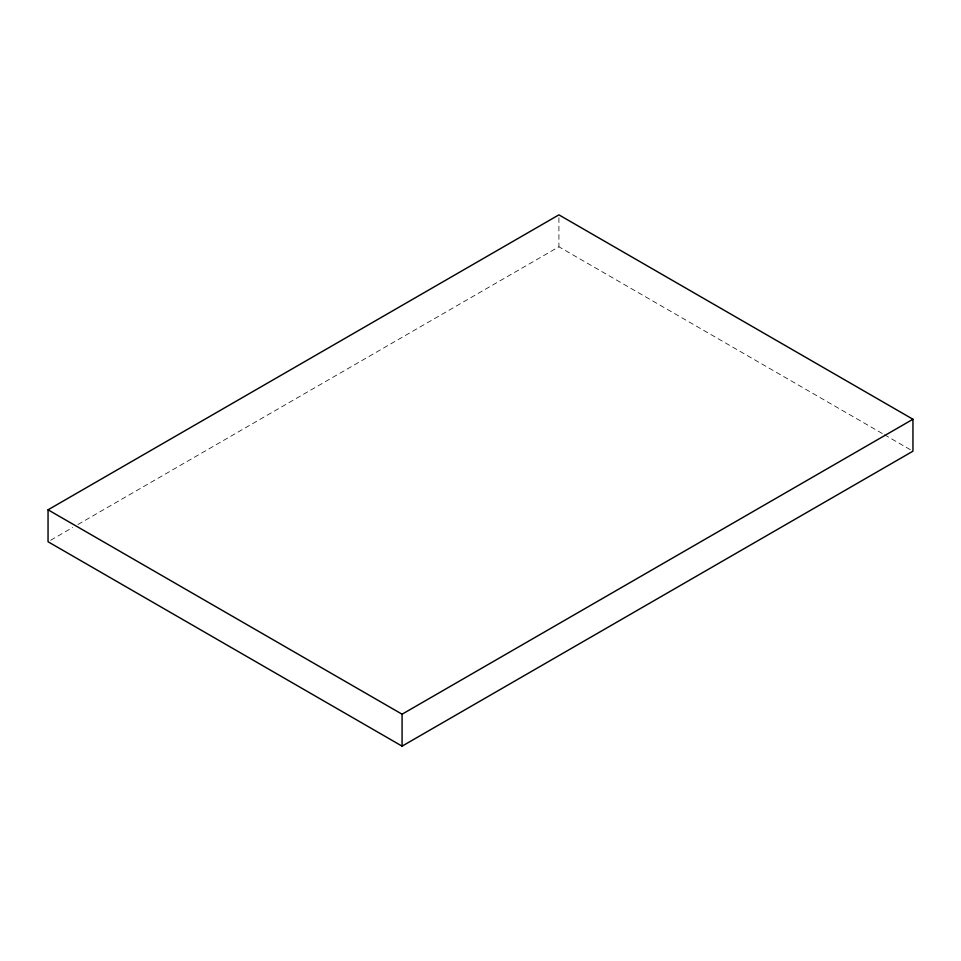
<?xml version="1.0" encoding="UTF-8"?>
<svg xmlns="http://www.w3.org/2000/svg" width="961" height="961" viewBox="0 0 961 961"><rect width="100%" height="100%" fill="white"/><g stroke="black" fill="none" stroke-linecap="round" stroke-linejoin="round"><path stroke-width="0.72" stroke-dasharray="4.8 3.6" d="M50.645 540.25L72.748 527.481M77.949 524.49L558.918 246.797L883.123 433.976M884.42 434.72L910.355 449.7M558.918 217.763L558.918 246.797"/><path stroke-width="1.44" d="M48.05 509.81L558.918 214.856L912.95 419.248L912.95 451.19L402.082 746.144L48.05 541.752L48.05 509.81L402.082 714.203L912.95 419.248M402.082 714.203L402.082 746.144"/></g></svg>
